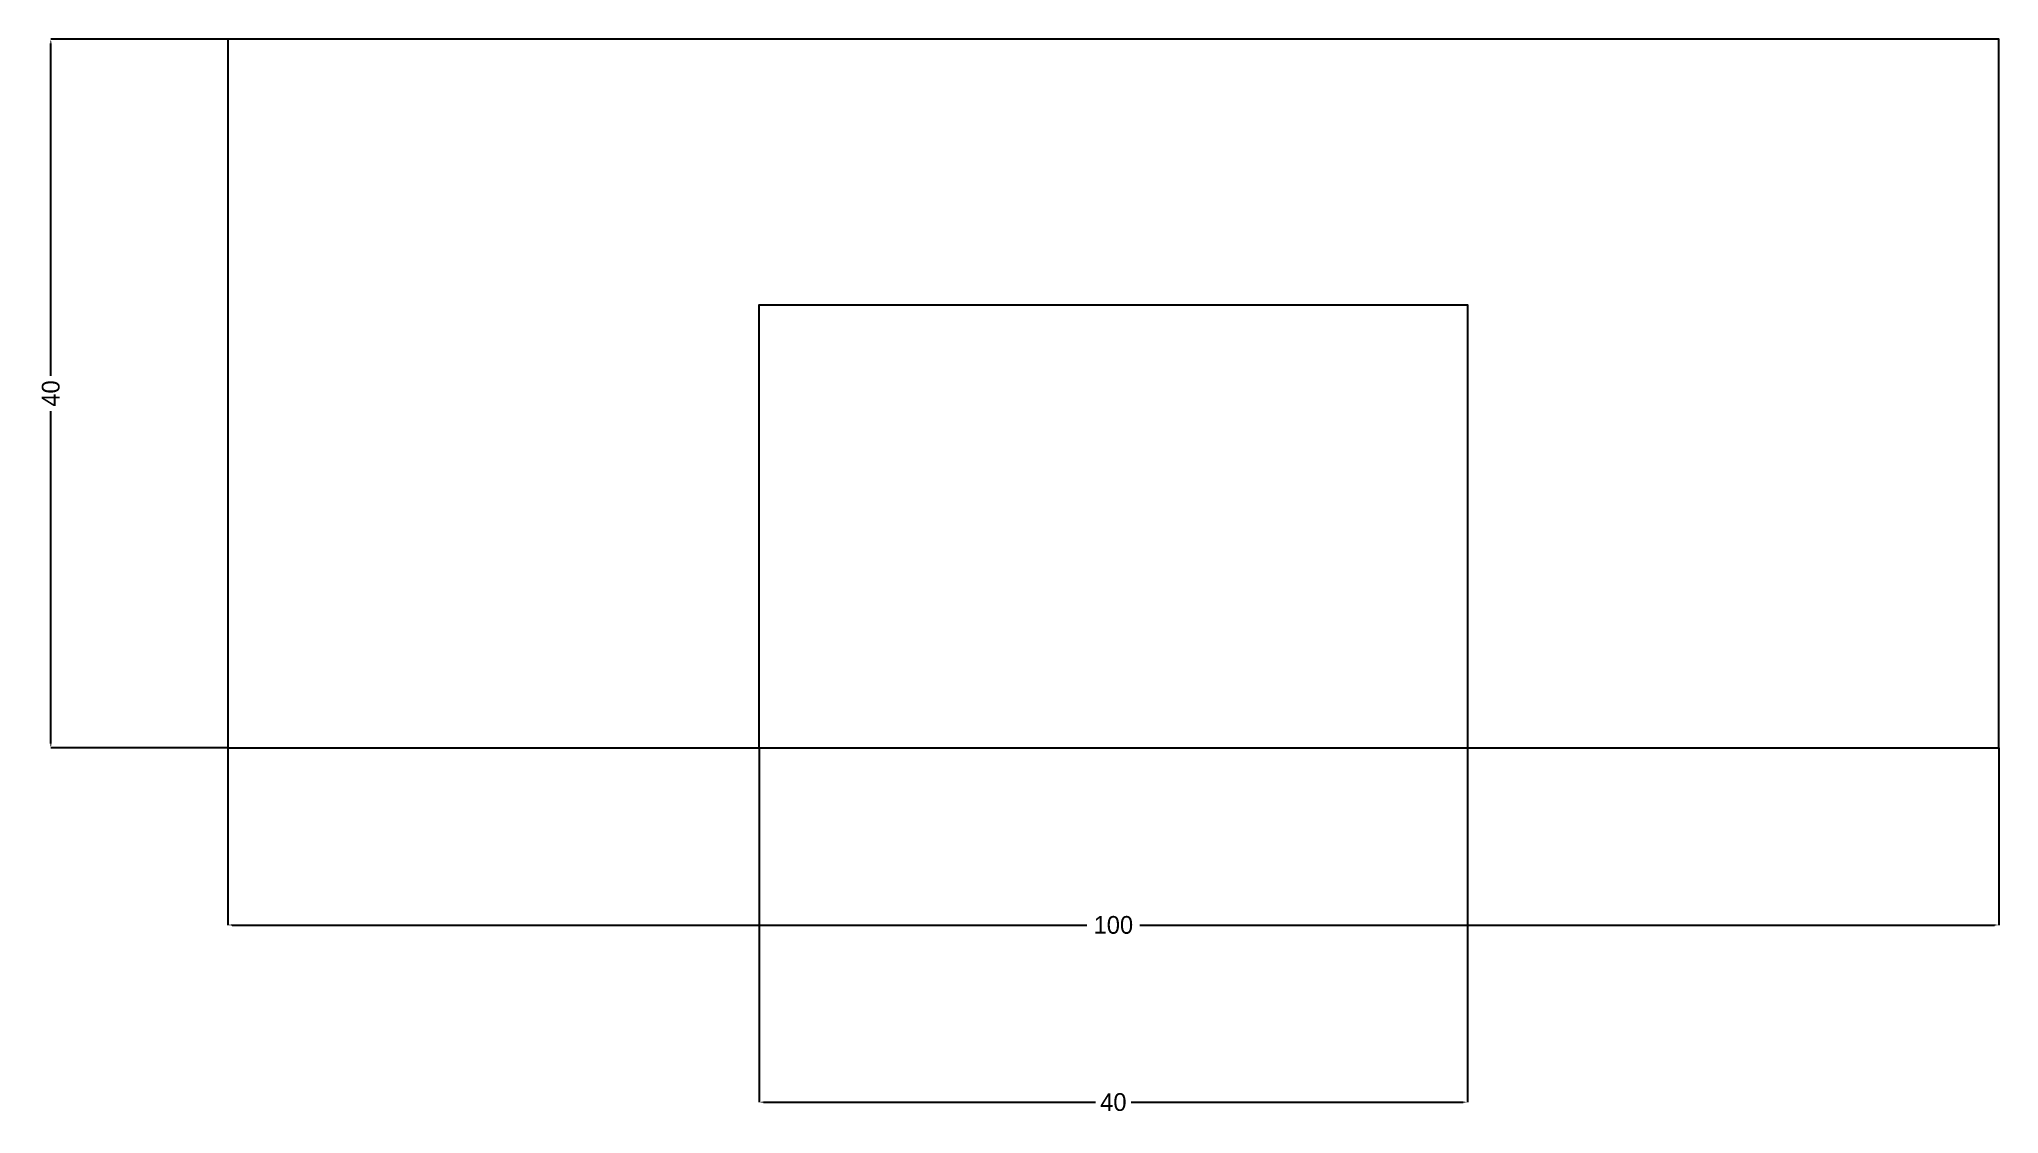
# Model space of a CAD drawing. Header units: millimetres. Extents: x -11 to 100, y -21 to 40.
import ezdxf

# ---------------------------------------------------------------- set-up
doc = ezdxf.new("R2010")
doc.units = ezdxf.units.MM
doc.dimstyles.get("Standard").update_dxf_attribs({"dimtxt": 2.5, "dimasz": 2.5, "dimexe": 1.25, "dimexo": 0.625, "dimtad": 1, "dimcen": 2.5, "dimazin": 3, "dimtfac": 1, "dimtmove": 0, "dimatfit": 3})

# ---------------------------------------------------------------- blocks, each defined once
blk = doc.blocks.new('_CLOSEDFILLED')
at = {"color": 0, "linetype": 'BYBLOCK'}
blk.add_solid([(-1, 0.16), (0, 0), (-1, -0.16)], dxfattribs=at)
blk = doc.blocks.new('*D1')
for p, q in [((0, 0), (0, -10)), ((100, 0), (100, -10)), ((0.25, -10), (48.5, -10)), ((51.5, -10), (99.75, -10))]:
    blk.add_line(p, q)
at = {"layer": 'Defpoints'}
for p in [(0, 0), (100, 0), (0, -10)]:
    blk.add_point(p, dxfattribs=at)
at = {"xscale": 0.25, "yscale": 0.25, "rotation": 180}
blk.add_blockref('_CLOSEDFILLED', (0, -10), dxfattribs=at)
at = {"xscale": 0.25, "yscale": 0.25}
blk.add_blockref('_CLOSEDFILLED', (100, -10), dxfattribs=at)
at = {"insert": (50, -10), "char_height": 1, "attachment_point": 5}
blk.add_mtext('100', dxfattribs=at)
blk = doc.blocks.new('*D2')
for p, q in [((30, 0), (30, -20)), ((70, 0), (70, -20)), ((30.25, -20), (49, -20)), ((51, -20), (69.75, -20))]:
    blk.add_line(p, q)
at = {"layer": 'Defpoints'}
for p in [(30, 0), (70, 0), (30, -20)]:
    blk.add_point(p, dxfattribs=at)
at = {"xscale": 0.25, "yscale": 0.25, "rotation": 180}
blk.add_blockref('_CLOSEDFILLED', (30, -20), dxfattribs=at)
at = {"xscale": 0.25, "yscale": 0.25}
blk.add_blockref('_CLOSEDFILLED', (70, -20), dxfattribs=at)
at = {"insert": (50, -20), "char_height": 1, "attachment_point": 5}
blk.add_mtext('40', dxfattribs=at)
blk = doc.blocks.new('*D3')
for p, q in [((0, 40), (-10, 40)), ((-10, 21), (-10, 39.75)), ((-10, 0.25), (-10, 19)), ((0, 0), (-10, 0))]:
    blk.add_line(p, q)
at = {"layer": 'Defpoints'}
for p in [(0, 40), (-10, 0), (0, 0)]:
    blk.add_point(p, dxfattribs=at)
at = {"xscale": 0.25, "yscale": 0.25}
for p, rotation in [((-10, 40), 90), ((-10, 0), 270)]:
    blk.add_blockref('_CLOSEDFILLED', p, dxfattribs=dict(at, rotation=rotation))
at = {"insert": (-10, 20), "char_height": 1, "attachment_point": 5, "rotation": 90}
blk.add_mtext('40', dxfattribs=at)

msp = doc.modelspace()

# ---------------------------------------------------------------- linework, layer by layer
for points in [[(0, 0), (100, 0), (100, 40), (0, 40), (0, 0)], [(30, 0), (30, 25), (70, 25), (70, 0)]]:
    msp.add_lwpolyline(points)

# ---------------------------------------------------------------- dimensions: what is measured, and where the dimension line sits
dim = msp.add_linear_dim(base=(-10, 0), p1=(0, 0), p2=(0, 40), angle=90, dimstyle='Standard')
dim.commit()
dim.dimension.update_dxf_attribs({"geometry": '*D3', "text_midpoint": (-10, 20)})
for base, p1, p2, picture, middle in [((0, -10), (0, 0), (100, 0), '*D1', (50, -10)), ((30, -20), (30, 0), (70, 0), '*D2', (50, -20))]:
    dim = msp.add_linear_dim(base=base, p1=p1, p2=p2, dimstyle='Standard')
    dim.commit()
    dim.dimension.update_dxf_attribs({"geometry": picture, "text_midpoint": middle})

doc.saveas('drawing.dxf')
